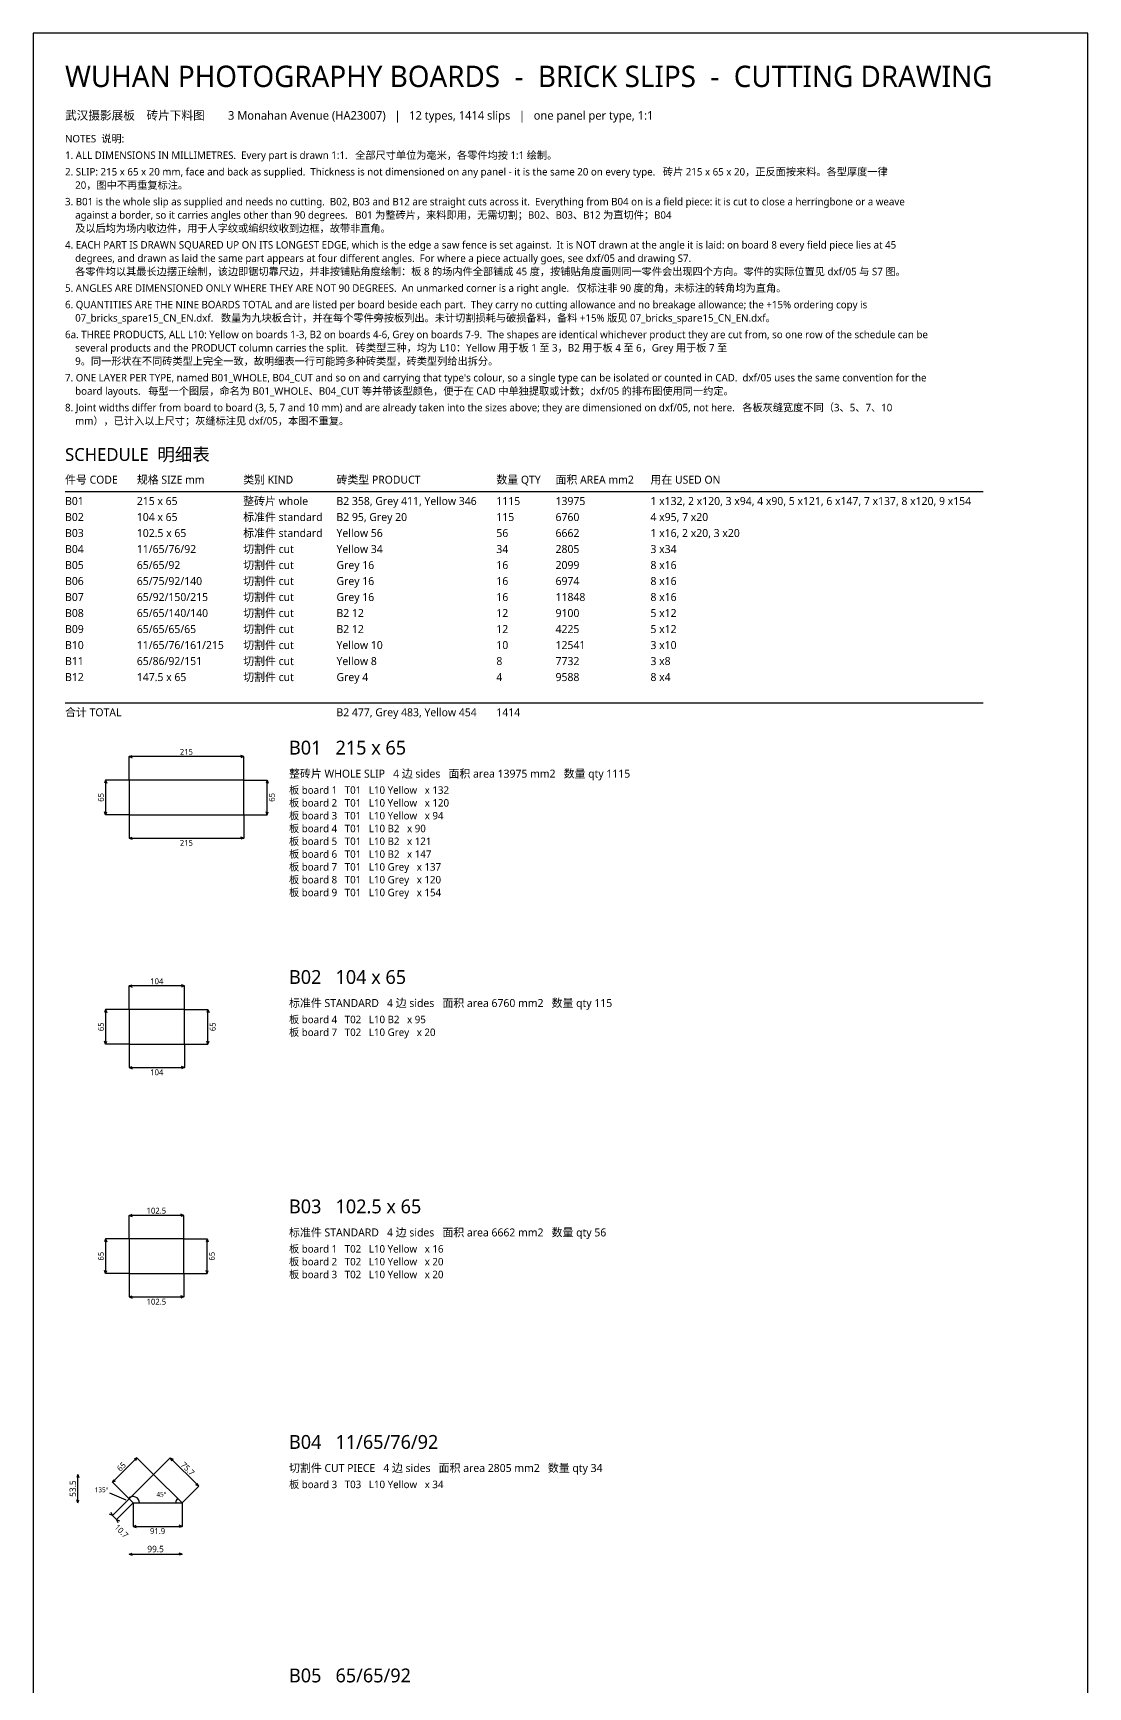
# Model space of a CAD drawing. Header units: millimetres. Extents: x -60 to 1918, y -6204 to 113.
# Drawn here: x -60 to 1918, y -2987 to 113 of the extents above; entities that cross this region are included whole.
import ezdxf
from ezdxf.enums import TextEntityAlignment as Align

# ---------------------------------------------------------------- set-up
doc = ezdxf.new("R2010")
doc.units = ezdxf.units.MM
for name, color, linetype, true_color in [('B01_WHOLE', 7, 'Continuous', 0xb9b7b0), ('B02_STD', 7, 'Continuous', 0x4f7fb5), ('B03_STD', 7, 'Continuous', 0x4f7fb5), ('B04_CUT', 7, 'Continuous', 0xe08a3c)]:
    doc.layers.add(name, color=color, linetype=linetype, true_color=true_color)
for name, color, linetype in [('BORDER', 7, 'Continuous'), ('DIM', 8, 'Continuous'), ('NOTE', 7, 'Continuous'), ('TITLE', 7, 'Continuous'), ('TXT', 7, 'Continuous')]:
    doc.layers.add(name, color=color, linetype=linetype)
doc.styles.add('CN', font='msyh.ttc')

msp = doc.modelspace()

# ---------------------------------------------------------------- linework, layer by layer
at = {"layer": 'B01_WHOLE'}
msp.add_lwpolyline([(335, -1352), (335, -1287), (120, -1287), (120, -1352)], close=True, dxfattribs=at)
at = {"layer": 'B02_STD'}
msp.add_lwpolyline([(224, -1782), (224, -1717), (120, -1717), (120, -1782)], close=True, dxfattribs=at)
at = {"layer": 'B03_STD'}
msp.add_lwpolyline([(120, -2212), (222.5, -2212), (222.5, -2147), (120, -2147)], close=True, dxfattribs=at)
at = {"layer": 'B04_CUT'}
msp.add_lwpolyline([(127.5, -2642), (219.5, -2642), (166, -2588.5), (120, -2634.5)], close=True, dxfattribs=at)
at = {"layer": 'BORDER'}
msp.add_lwpolyline([(-60, -6203.9), (1918.2, -6203.9), (1918.2, 113.1), (-60, 113.1)], close=True, dxfattribs=at)
at = {"layer": 'DIM'}
for p, q in [((0, -746), (1721.6, -746)), ((0, -1142), (1721.6, -1142)), ((120, -1243), (125.6, -1240.9)), ((120, -1287), (120, -1243)), ((335, -1243), (120, -1243)), ((120, -1243), (125.6, -1245.1)), ((335, -1243), (329.4, -1240.9)), ((335, -1243), (329.4, -1245.1)), ((335, -1287), (335, -1243)), ((76, -1287), (73.9, -1292.6)), ((120, -1287), (76, -1287)), ((76, -1287), (76, -1352)), ((76, -1287), (78.1, -1292.6)), ((335, -1287), (379, -1287)), ((379, -1287), (376.9, -1292.6)), ((379, -1352), (379, -1287)), ((379, -1287), (381.1, -1292.6)), ((76, -1352), (73.9, -1346.4)), ((76, -1352), (78.1, -1346.4)), ((120, -1352), (76, -1352)), ((120, -1352), (120, -1396)), ((335, -1352), (335, -1396)), ((335, -1352), (379, -1352)), ((379, -1352), (376.9, -1346.4)), ((379, -1352), (381.1, -1346.4)), ((120, -1396), (125.6, -1393.9)), ((335, -1396), (329.4, -1393.9)), ((120, -1396), (335, -1396)), ((120, -1396), (125.6, -1398.1)), ((335, -1396), (329.4, -1398.1)), ((120, -1673), (125.6, -1670.9)), ((120, -1717), (120, -1673)), ((224, -1673), (120, -1673)), ((120, -1673), (125.6, -1675.1)), ((224, -1673), (218.4, -1670.9)), ((224, -1673), (218.4, -1675.1)), ((224, -1717), (224, -1673)), ((76, -1717), (73.9, -1722.6)), ((120, -1717), (76, -1717)), ((76, -1717), (76, -1782)), ((76, -1717), (78.1, -1722.6)), ((224, -1717), (268, -1717)), ((268, -1717), (265.9, -1722.6)), ((268, -1782), (268, -1717)), ((268, -1717), (270.1, -1722.6)), ((76, -1782), (73.9, -1776.4)), ((76, -1782), (78.1, -1776.4)), ((120, -1782), (76, -1782)), ((120, -1782), (120, -1826)), ((224, -1782), (224, -1826)), ((224, -1782), (268, -1782)), ((268, -1782), (265.9, -1776.4)), ((268, -1782), (270.1, -1776.4)), ((120, -1826), (125.6, -1823.9)), ((120, -1826), (224, -1826)), ((120, -1826), (125.6, -1828.1)), ((224, -1826), (218.4, -1823.9)), ((224, -1826), (218.4, -1828.1)), ((120, -2103), (125.6, -2100.9)), ((120, -2147), (120, -2103)), ((222.5, -2103), (120, -2103)), ((120, -2103), (125.6, -2105.1)), ((222.5, -2103), (216.9, -2100.9)), ((222.5, -2103), (216.9, -2105.1)), ((222.5, -2147), (222.5, -2103)), ((76, -2147), (73.9, -2152.6)), ((120, -2147), (76, -2147)), ((76, -2147), (76, -2212)), ((76, -2147), (78.1, -2152.6)), ((222.5, -2147), (266.5, -2147)), ((266.5, -2147), (264.4, -2152.6)), ((266.5, -2212), (266.5, -2147)), ((266.5, -2147), (268.6, -2152.6)), ((76, -2212), (73.9, -2206.4)), ((76, -2212), (78.1, -2206.4)), ((120, -2212), (76, -2212)), ((120, -2212), (120, -2256)), ((222.5, -2212), (222.5, -2256)), ((222.5, -2212), (266.5, -2212)), ((266.5, -2212), (264.4, -2206.4)), ((266.5, -2212), (268.6, -2206.4)), ((120, -2256), (125.6, -2253.9)), ((120, -2256), (222.5, -2256)), ((120, -2256), (125.6, -2258.1)), ((222.5, -2256), (216.9, -2253.9)), ((222.5, -2256), (216.9, -2258.1)), ((134.8, -2557.4), (88.9, -2603.3)), ((134.8, -2557.4), (129.4, -2559.9)), ((134.8, -2557.4), (132.3, -2562.8)), ((166, -2588.5), (134.8, -2557.4)), ((166, -2588.5), (197.1, -2557.4)), ((250.6, -2610.9), (197.1, -2557.4)), ((197.1, -2557.4), (202.5, -2559.9)), ((197.1, -2557.4), (199.6, -2562.8)), ((24, -2588.5), (21.9, -2594.1)), ((24, -2588.5), (24, -2588.5)), ((24, -2642), (24, -2588.5)), ((24, -2588.5), (26.1, -2594.1)), ((88.9, -2603.3), (91.4, -2597.9)), ((88.9, -2603.3), (94.3, -2600.8)), ((120, -2634.5), (88.9, -2603.3)), ((114.6, -2636.6), (84, -2624)), ((120, -2634.5), (88.9, -2665.6)), ((219.5, -2642), (250.6, -2610.9)), ((250.6, -2610.9), (245.1, -2608.4)), ((250.6, -2610.9), (248, -2605.4)), ((24, -2642), (21.9, -2636.4)), ((24, -2642), (26.1, -2636.4)), ((24, -2642), (24, -2642)), ((88.9, -2665.6), (83.4, -2663)), ((88.9, -2665.6), (86.4, -2660.1)), ((88.9, -2665.6), (96.4, -2673.1)), ((127.5, -2642), (96.4, -2673.1)), ((127.5, -2642), (127.5, -2686)), ((219.5, -2642), (219.5, -2686)), ((96.4, -2673.1), (101.9, -2675.6)), ((96.4, -2673.1), (99, -2678.6)), ((127.5, -2686), (133.2, -2683.9)), ((127.5, -2686), (219.5, -2686)), ((127.5, -2686), (133.2, -2688.1)), ((219.5, -2686), (213.8, -2683.9)), ((219.5, -2686), (213.8, -2688.1)), ((120, -2738), (125.6, -2735.9)), ((120, -2738), (120, -2738)), ((120, -2738), (219.5, -2738)), ((120, -2738), (125.6, -2740.1)), ((219.5, -2738), (213.8, -2735.9)), ((219.5, -2738), (213.8, -2740.1)), ((219.5, -2738), (219.5, -2738))]:
    msp.add_line(p, q, dxfattribs=at)
for centre, start, end in [((127.5, -2642), 0, 135), ((219.5, -2642), 135, 180)]:
    msp.add_arc(centre, 12, start, end, dxfattribs=at)

# ---------------------------------------------------------------- texts
at = {"layer": 'DIM', "style": 'CN'}
for s, height, p in [('215', 11, (227.5, -1234.2)), ('215', 11, (227.5, -1404.8)), ('104', 11, (172, -1664.2)), ('104', 11, (172, -1834.8)), ('102.5', 11, (171.2, -2094.2)), ('102.5', 11, (171.2, -2264.8)), ('135°', 9, (68.4, -2617.5)), ('45°', 9, (180.7, -2625.9)), ('91.9', 11, (173.5, -2694.8)), ('99.5', 12, (169.7, -2728.4))]:
    msp.add_text(s, height=height, dxfattribs=at).set_placement(p, align=Align.MIDDLE_CENTER)
for s, height, rotation, p in [('65', 11, 90, (67.2, -1319.5)), ('65', 11, 90, (387.8, -1319.5)), ('65', 11, 90, (67.2, -1749.5)), ('65', 11, 90, (276.8, -1749.5)), ('65', 11, 90, (67.2, -2179.5)), ('65', 11, 90, (275.3, -2179.5)), ('65', 11, 45, (105.6, -2574.1)), ('75.7', 11, -45, (230, -2577.9)), ('53.5', 12, 90, (14.4, -2615.2))]:
    msp.add_text(s, height=height, rotation=rotation, dxfattribs=at).set_placement(p, align=Align.MIDDLE_CENTER)
msp.add_text('10.7', height=11, rotation=-45, dxfattribs=at).set_placement((95.6, -2684.8), align=Align.MIDDLE_LEFT)
at = {"layer": 'NOTE', "style": 'CN'}
for s, p in [('NOTES  说明:', (0, -96)), ('1. ALL DIMENSIONS IN MILLIMETRES.  Every part is drawn 1:1.   全部尺寸单位为毫米，各零件均按 1:1 绘制。', (0, -127)), ('2. SLIP: 215 x 65 x 20 mm, face and back as supplied.  Thickness is not dimensioned on any panel - it is the same 20 on every type.   砖片 215 x 65 x 20，正反面按来料。各型厚度一律', (0, -158)), ('    20，图中不再重复标注。', (0, -183)), ('3. B01 is the whole slip as supplied and needs no cutting.  B02, B03 and B12 are straight cuts across it.  Everything from B04 on is a field piece: it is cut to close a herringbone or a weave', (0, -214)), ('    及以后均为场内收边件，用于人字纹或编织纹收到边框，故带非直角。', (0, -264)), ('    against a border, so it carries angles other than 90 degrees.   B01 为整砖片，来料即用，无需切割；B02、B03、B12 为直切件；B04', (0, -239)), ('4. EACH PART IS DRAWN SQUARED UP ON ITS LONGEST EDGE, which is the edge a saw fence is set against.  It is NOT drawn at the angle it is laid: on board 8 every field piece lies at 45', (0, -295)), ('    degrees, and drawn as laid the same part appears at four different angles.  For where a piece actually goes, see dxf/05 and drawing S7.  ', (0, -320)), ('    各零件均以其最长边摆正绘制，该边即锯切靠尺边，并非按铺贴角度绘制：板 8 的场内件全部铺成 45 度，按铺贴角度画则同一零件会出现四个方向。零件的实际位置见 dxf/05 与 S7 图。', (0, -345)), ('5. ANGLES ARE DIMENSIONED ONLY WHERE THEY ARE NOT 90 DEGREES.  An unmarked corner is a right angle.   仅标注非 90 度的角，未标注的转角均为直角。', (0, -376)), ('6. QUANTITIES ARE THE NINE BOARDS TOTAL and are listed per board beside each part.  They carry no cutting allowance and no breakage allowance; the +15% ordering copy is', (0, -407)), ('    07_bricks_spare15_CN_EN.dxf.   数量为九块板合计，并在每个零件旁按板列出。未计切割损耗与破损备料，备料 +15% 版见 07_bricks_spare15_CN_EN.dxf。', (0, -432)), ('6a. THREE PRODUCTS, ALL L10: Yellow on boards 1-3, B2 on boards 4-6, Grey on boards 7-9.  The shapes are identical whichever product they are cut from, so one row of the schedule can be', (0, -463)), ('    several products and the PRODUCT column carries the split.   砖类型三种，均为 L10：Yellow 用于板 1 至 3，B2 用于板 4 至 6，Grey 用于板 7 至', (0, -488)), ('    9。同一形状在不同砖类型上完全一致，故明细表一行可能跨多种砖类型，砖类型列给出拆分。', (0, -513)), ("7. ONE LAYER PER TYPE, named B01_WHOLE, B04_CUT and so on and carrying that type's colour, so a single type can be isolated or counted in CAD.  dxf/05 uses the same convention for the", (0, -544)), ('    board layouts.   每型一个图层，命名为 B01_WHOLE、B04_CUT 等并带该型颜色，便于在 CAD 中单独提取或计数；dxf/05 的排布图使用同一约定。', (0, -569)), ('8. Joint widths differ from board to board (3, 5, 7 and 10 mm) and are already taken into the sizes above; they are dimensioned on dxf/05, not here.   各板灰缝宽度不同（3、5、7、10', (0, -600)), ('    mm），已计入以上尺寸；灰缝标注见 dxf/05，本图不重复。', (0, -625))]:
    msp.add_text(s, height=14, dxfattribs=at).set_placement(p, align=Align.BOTTOM_LEFT)
at = {"layer": 'TITLE', "style": 'CN'}
for s, height, p in [('WUHAN PHOTOGRAPHY BOARDS  -  BRICK SLIPS  -  CUTTING DRAWING', 40, (0, 0)), ('武汉摄影展板\u3000砖片下料图\u3000\u30003 Monahan Avenue (HA23007)   |   12 types, 1414 slips   |   one panel per type, 1:1', 16, (0, -54)), ('SCHEDULE  明细表', 24, (0, -696)), ('件号 CODE', 15, (0, -736)), ('规格 SIZE mm', 15, (134.6, -736)), ('类别 KIND', 15, (334, -736)), ('砖类型 PRODUCT', 15, (509, -736)), ('数量 QTY', 15, (808.8, -736)), ('面积 AREA mm2', 15, (919.8, -736)), ('用在 USED ON', 15, (1097.8, -736)), ('合计 TOTAL', 15, (0, -1172)), ('B2 477, Grey 483, Yellow 454', 15, (509, -1172)), ('1414', 15, (808.8, -1172)), ('B01   215 x 65', 26, (420, -1247)), ('B02   104 x 65', 26, (420, -1677)), ('B03   102.5 x 65', 26, (420, -2107)), ('B04   11/65/76/92', 26, (420, -2548.5)), ('B05   65/65/92', 26, (420, -2986.2))]:
    msp.add_text(s, height=height, dxfattribs=at).set_placement(p, align=Align.BOTTOM_LEFT)
at = {"layer": 'TXT', "style": 'CN'}
for s, height, p in [('B01', 15, (0, -776)), ('215 x 65', 15, (134.6, -776)), ('整砖片 whole', 15, (334, -776)), ('B2 358, Grey 411, Yellow 346', 15, (509, -776)), ('1115', 15, (808.8, -776)), ('13975', 15, (919.8, -776)), ('1 x132, 2 x120, 3 x94, 4 x90, 5 x121, 6 x147, 7 x137, 8 x120, 9 x154', 15, (1097.8, -776)), ('B02', 15, (0, -806)), ('104 x 65', 15, (134.6, -806)), ('标准件 standard', 15, (334, -806)), ('B2 95, Grey 20', 15, (509, -806)), ('115', 15, (808.8, -806)), ('6760', 15, (919.8, -806)), ('4 x95, 7 x20', 15, (1097.8, -806)), ('B03', 15, (0, -836)), ('102.5 x 65', 15, (134.6, -836)), ('标准件 standard', 15, (334, -836)), ('Yellow 56', 15, (509, -836)), ('56', 15, (808.8, -836)), ('6662', 15, (919.8, -836)), ('1 x16, 2 x20, 3 x20', 15, (1097.8, -836)), ('B04', 15, (0, -866)), ('11/65/76/92', 15, (134.6, -866)), ('切割件 cut', 15, (334, -866)), ('Yellow 34', 15, (509, -866)), ('34', 15, (808.8, -866)), ('2805', 15, (919.8, -866)), ('3 x34', 15, (1097.8, -866)), ('B05', 15, (0, -896)), ('65/65/92', 15, (134.6, -896)), ('切割件 cut', 15, (334, -896)), ('Grey 16', 15, (509, -896)), ('16', 15, (808.8, -896)), ('2099', 15, (919.8, -896)), ('8 x16', 15, (1097.8, -896)), ('B06', 15, (0, -926)), ('65/75/92/140', 15, (134.6, -926)), ('切割件 cut', 15, (334, -926)), ('Grey 16', 15, (509, -926)), ('16', 15, (808.8, -926)), ('6974', 15, (919.8, -926)), ('8 x16', 15, (1097.8, -926)), ('B07', 15, (0, -956)), ('65/92/150/215', 15, (134.6, -956)), ('切割件 cut', 15, (334, -956)), ('Grey 16', 15, (509, -956)), ('16', 15, (808.8, -956)), ('11848', 15, (919.8, -956)), ('8 x16', 15, (1097.8, -956)), ('B08', 15, (0, -986)), ('65/65/140/140', 15, (134.6, -986)), ('切割件 cut', 15, (334, -986)), ('B2 12', 15, (509, -986)), ('12', 15, (808.8, -986)), ('9100', 15, (919.8, -986)), ('5 x12', 15, (1097.8, -986)), ('B09', 15, (0, -1016)), ('65/65/65/65', 15, (134.6, -1016)), ('切割件 cut', 15, (334, -1016)), ('B2 12', 15, (509, -1016)), ('12', 15, (808.8, -1016)), ('4225', 15, (919.8, -1016)), ('5 x12', 15, (1097.8, -1016)), ('B10', 15, (0, -1046)), ('11/65/76/161/215', 15, (134.6, -1046)), ('切割件 cut', 15, (334, -1046)), ('Yellow 10', 15, (509, -1046)), ('10', 15, (808.8, -1046)), ('12541', 15, (919.8, -1046)), ('3 x10', 15, (1097.8, -1046)), ('B11', 15, (0, -1076)), ('65/86/92/151', 15, (134.6, -1076)), ('切割件 cut', 15, (334, -1076)), ('切割件 cut', 15, (334, -1106)), ('Yellow 8', 15, (509, -1076)), ('8', 15, (808.8, -1076)), ('7732', 15, (919.8, -1076)), ('3 x8', 15, (1097.8, -1076)), ('B12', 15, (0, -1106)), ('147.5 x 65', 15, (134.6, -1106)), ('Grey 4', 15, (509, -1106)), ('4', 15, (808.8, -1106)), ('9588', 15, (919.8, -1106)), ('8 x4', 15, (1097.8, -1106)), ('整砖片 WHOLE SLIP   4 边 sides   面积 area 13975 mm2   数量 qty 1115', 15, (420, -1287)), ('板 board 1   T01   L10 Yellow   x 132', 14, (420, -1317)), ('板 board 2   T01   L10 Yellow   x 120', 14, (420, -1341)), ('板 board 3   T01   L10 Yellow   x 94', 14, (420, -1365)), ('板 board 4   T01   L10 B2   x 90', 14, (420, -1389)), ('板 board 5   T01   L10 B2   x 121', 14, (420, -1413)), ('板 board 6   T01   L10 B2   x 147', 14, (420, -1437)), ('板 board 7   T01   L10 Grey   x 137', 14, (420, -1461)), ('板 board 8   T01   L10 Grey   x 120', 14, (420, -1485)), ('板 board 9   T01   L10 Grey   x 154', 14, (420, -1509)), ('标准件 STANDARD   4 边 sides   面积 area 6760 mm2   数量 qty 115', 15, (420, -1717)), ('板 board 4   T02   L10 B2   x 95', 14, (420, -1747)), ('板 board 7   T02   L10 Grey   x 20', 14, (420, -1771)), ('标准件 STANDARD   4 边 sides   面积 area 6662 mm2   数量 qty 56', 15, (420, -2147)), ('板 board 1   T02   L10 Yellow   x 16', 14, (420, -2177)), ('板 board 2   T02   L10 Yellow   x 20', 14, (420, -2201)), ('板 board 3   T02   L10 Yellow   x 20', 14, (420, -2225)), ('切割件 CUT PIECE   4 边 sides   面积 area 2805 mm2   数量 qty 34', 15, (420, -2588.5)), ('板 board 3   T03   L10 Yellow   x 34', 14, (420, -2618.5))]:
    msp.add_text(s, height=height, dxfattribs=at).set_placement(p, align=Align.BOTTOM_LEFT)

doc.saveas('drawing.dxf')
